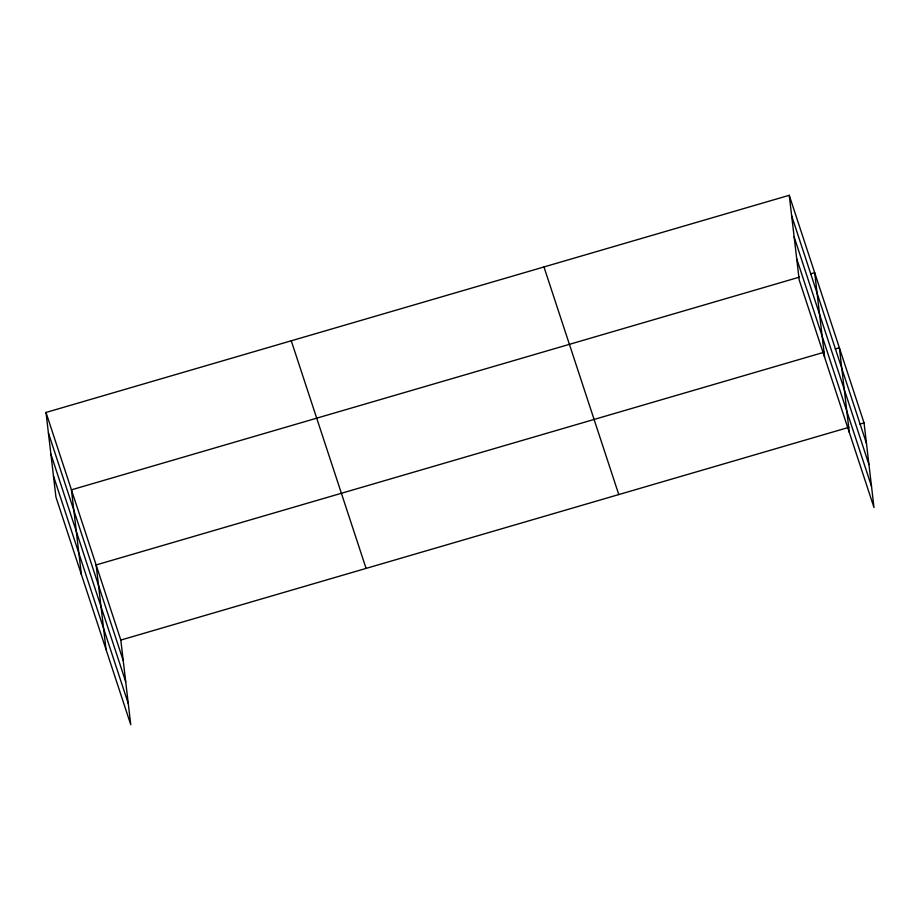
<?xml version="1.0" encoding="UTF-8"?>
<svg xmlns="http://www.w3.org/2000/svg" width="920" height="920" viewBox="0 0 920 920"><rect width="100%" height="100%" fill="white"/><g stroke="black" fill="none" stroke-linecap="round" stroke-linejoin="round"><path stroke-width="1.38" d="M46 412.459L120.807 640.067L130.755 724.707L55.947 497.099L46 412.459L789.245 195.293L864.053 422.901L874 507.541L799.192 279.933L789.245 195.293M799.526 277.104L71.438 489.842L81.374 574.494M810.543 273.884L814.683 272.676L824.63 357.316M824.216 352.21L96.117 564.949L106.064 649.601M835.233 348.99L839.373 347.783L849.309 432.434M120.807 640.067L848.895 427.328M859.924 424.108L864.053 422.901M791.66 215.809L866.467 443.417M794.144 236.969L868.951 464.577M796.708 258.773L871.516 486.381M543.973 266.961L618.78 494.557M291.272 340.791L366.079 568.399M48.415 432.975L123.222 660.583M50.899 454.147L125.706 681.743M53.452 475.939L128.271 703.547"/></g></svg>
